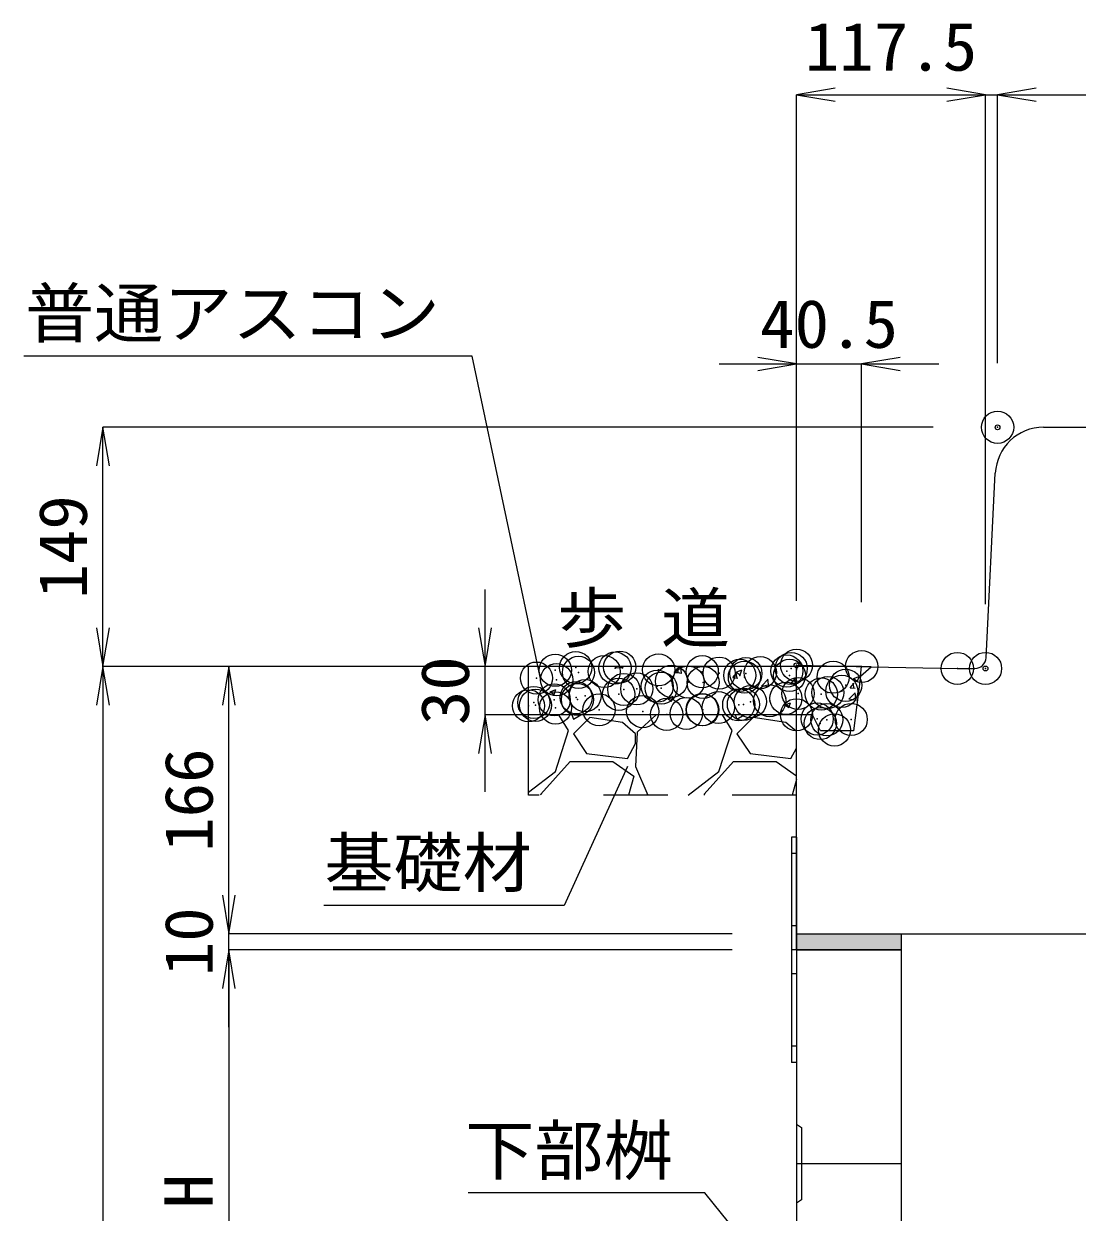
# Model space of a CAD drawing. Units: millimetres at full size. Extents: x 171976 to 209231, y 872007 to 885239.
# Drawn here: x 173631 to 174286, y 882649 to 883388 of the extents above; entities that cross this region are included whole.
import ezdxf
from ezdxf.enums import TextEntityAlignment as Align

# ---------------------------------------------------------------- set-up
doc = ezdxf.new("R2010")
doc.units = ezdxf.units.MM
doc.header["$LTSCALE"] = 40
doc.header["$PDMODE"] = 32
doc.header["$PDSIZE"] = 20
doc.linetypes.add('USER1', pattern=[2, 1, -1])
doc.linetypes.add('USER3', pattern=[1.35, 0.75, -0.6])
for name, color, linetype, lineweight in [('0_2', 7, 'Continuous', 20), ('ジョイント', 7, 'Continuous', 9), ('ハッチング', 7, 'Continuous', 5), ('モルタル', 7, 'Continuous', 9), ('作業エリア', 11, 'Continuous', 13), ('基礎', 7, 'Continuous', 13), ('寸法線', 7, 'Continuous', 13), ('本体', 2, 'Continuous', 13), ('補助線', 8, 'Continuous', 5)]:
    doc.layers.add(name, color=color, linetype=linetype, lineweight=lineweight)
doc.styles.add('ＭＳ 明朝', font='')
doc.styles.get('ＭＳ 明朝').set_extended_font_data('MS Mincho')

# ---------------------------------------------------------------- blocks, each defined once
blk = doc.blocks.new('open_arrow')
at = {"color": 0, "linetype": 'Continuous', "lineweight": -2}
blk.add_lwpolyline([(7.5, 1.25), (0, 0), (7.5, -1.25)], dxfattribs=at)

msp = doc.modelspace()

# ---------------------------------------------------------------- hatches: boundary and pattern name
at = {"layer": 'モルタル'}
msp.add_hatch(color=256, dxfattribs=at).paths.add_polyline_path([(174176.32, 882812.29), (174176.32, 882822.29), (174111.32, 882822.29), (174111.32, 882812.29)])

# ---------------------------------------------------------------- linework, layer by layer
at = {"layer": 'ジョイント'}
for p, q in [((174111.32, 882882.29), (174108.12, 882882.29)), ((174108.12, 882882.29), (174108.12, 882742.29)), ((174111.32, 882882.29), (174111.32, 882742.29)), ((174111.32, 882742.29), (174108.12, 882742.29))]:
    msp.add_line(p, q, dxfattribs=at)
at = {"layer": 'ジョイント', "linetype": 'USER3', "lineweight": 5}
for p, q in [((174111.32, 882872.29), (174108.12, 882872.29)), ((174111.32, 882827.29), (174108.12, 882827.29)), ((174111.32, 882797.29), (174108.12, 882797.29)), ((174111.32, 882752.29), (174108.12, 882752.29))]:
    msp.add_line(p, q, dxfattribs=at)
at = {"layer": 'ハッチング'}
for p, q in [((173998.93, 882987.99), (173999.33, 882988.48)), ((173998.93, 882987.99), (174001.97, 882987.72)), ((174001.46, 882987.63), (174001.31, 882988.48)), ((174001.81, 882988.48), (174003.32, 882987.45)), ((174003.31, 882987.46), (174003.65, 882988.48)), ((174035.37, 882984.81), (174037.82, 882987.73)), ((174035.37, 882984.8), (174038.4, 882984.54)), ((174035.4, 882985.13), (174039.92, 882984.43)), ((174035.49, 882984.94), (174038.89, 882988.48)), ((174037.9, 882984.44), (174037.31, 882987.63)), ((174039.89, 882984.22), (174039.39, 882988.48)), ((174071.8, 882981.62), (174074.25, 882984.54)), ((174074.34, 882981.26), (174073.75, 882984.44)), ((174073.8, 882985.08), (174077.35, 882986.44)), ((174073.8, 882985.09), (174076.33, 882983.39)), ((174076.32, 882983.39), (174077.35, 882986.46)), ((174071.8, 882981.61), (174074.84, 882981.35)), ((174089.62, 882976.72), (174094.14, 882976.02)), ((174089.71, 882976.53), (174093.66, 882980.65)), ((174094.11, 882975.81), (174093.54, 882980.64)), ((174108.24, 882978.43), (174110.69, 882981.35)), ((174108.24, 882978.43), (174111.28, 882978.16)), ((174110.78, 882978.07), (174110.19, 882981.25)), ((174144.68, 882975.24), (174147.13, 882978.16)), ((174147.21, 882974.88), (174146.62, 882978.07)), ((174146.8, 882981.01), (174150.36, 882982.38)), ((174146.81, 882981.02), (174149.33, 882979.32)), ((174149.32, 882979.32), (174150.35, 882982.39)), ((173958.11, 882972.76), (173961.66, 882974.13)), ((173958.11, 882972.77), (173960.64, 882971.07)), ((173960.63, 882971.07), (173961.66, 882974.14)), ((174031.11, 882968.69), (174034.67, 882970.06)), ((174033.63, 882967.01), (174034.66, 882970.07)), ((174143.92, 882968.12), (174147.88, 882972.24)), ((174144.68, 882975.24), (174147.71, 882974.97)), ((174148.32, 882967.41), (174147.76, 882972.23)), ((174031.12, 882968.71), (174033.64, 882967)), ((174104.12, 882964.63), (174107.68, 882965.99)), ((174104.12, 882964.64), (174106.65, 882962.93)), ((174106.64, 882962.94), (174107.67, 882966.01)), ((174143.83, 882968.31), (174148.35, 882967.61)), ((173969.64, 882948.67), (173963.65, 882958.48)), ((173971.61, 882958.48), (173972.69, 882955.78)), ((173972.69, 882955.78), (173977.19, 882958.48)), ((173982.85, 882956.79), (173972.69, 882946.63)), ((174003.17, 882953.75), (173982.85, 882956.79)), ((174024.17, 882958.48), (174012.32, 882947.65)), ((174071.24, 882948.67), (174065.25, 882958.48)), ((174073.21, 882958.48), (174074.29, 882955.78)), ((174074.29, 882955.78), (174078.79, 882958.48)), ((174084.45, 882956.79), (174074.29, 882946.63)), ((174104.77, 882953.75), (174084.45, 882956.79)), ((173961.52, 882923.27), (173969.64, 882948.67)), ((174011.3, 882946.63), (174003.17, 882953.75)), ((174012.32, 882947.65), (174011.3, 882926.31)), ((174063.12, 882923.27), (174071.24, 882948.67)), ((174111.32, 882948.02), (174104.77, 882953.75)), ((173972.69, 882946.63), (173980.82, 882934.44)), ((174006.22, 882931.39), (174011.3, 882940.54)), ((174011.3, 882940.54), (174011.3, 882946.63)), ((174074.29, 882946.63), (174082.42, 882934.44)), ((173980.82, 882934.44), (174006.22, 882931.39)), ((174082.42, 882934.44), (174107.82, 882931.39)), ((174107.82, 882931.39), (174111.32, 882937.69)), ((173952.37, 882909.04), (173970.66, 882929.36)), ((173970.66, 882929.36), (173997.08, 882929.36)), ((173997.08, 882929.36), (174010.28, 882920.22)), ((174011.3, 882926.31), (174018.81, 882908.48)), ((174053.97, 882909.04), (174072.26, 882929.36)), ((174072.26, 882929.36), (174098.68, 882929.36)), ((174098.68, 882929.36), (174111.32, 882920.61)), ((173944.71, 882910.28), (173961.52, 882923.27)), ((174010.28, 882920.22), (174006.93, 882908.48)), ((174043.97, 882908.48), (174063.12, 882923.27)), ((174111.32, 882918.23), (174108.53, 882908.48)), ((173952.7, 882908.48), (173952.37, 882909.04)), ((174054.3, 882908.48), (174053.97, 882909.04))]:
    msp.add_line(p, q, dxfattribs=at)
for p in [(173961.36, 882986.19), (173974.08, 882987.87), (173975.78, 882984.89), (173991.81, 882985.4), (173998.5, 882987.57), (174001.44, 882988.14), (174025.61, 882986.43), (174052.73, 882985.28), (174063.24, 882984.42), (174076.08, 882983.02), (174078.95, 882981.87), (174079.85, 882984.14), (174088.79, 882984.69), (174105.33, 882985.68), (174106.97, 882982.99), (174108.03, 882987.23), (174134.09, 882981.84), (173949.7, 882981.32), (173962.19, 882980.32), (174003.98, 882974.25), (174012.04, 882974.59), (174024.75, 882976.26), (174027.2, 882975.04), (174033.61, 882979.34), (174043.99, 882978.79), (174053.29, 882978.62), (174141.89, 882976.81), (173960.71, 882967.83), (173974.36, 882969.17), (173975.16, 882967.98), (173979.95, 882970.36), (174000.82, 882971.23), (174082.64, 882966.64), (174094.67, 882967.19), (174104.71, 882968.77), (174112.26, 882971.73), (174126.75, 882971.41), (174130.8, 882972.35), (174139.47, 882973.09), (173944.73, 882964.08), (173948, 882966.16), (173949.08, 882964.4), (173961.49, 882962.76), (173988.6, 882961.61), (174015.72, 882960.47), (174042.84, 882959.32), (174052.67, 882961.71), (174053.01, 882961.56), (174062.71, 882962.98), (174075.43, 882964.66), (174078.33, 882964.96), (174030.63, 882958.76), (174124.2, 882955.89), (174126.1, 882953.05), (174130.18, 882955.43), (174145.34, 882955.58), (174134.91, 882949.06)]:
    msp.add_point(p, dxfattribs=at)
at = {"layer": 'モルタル'}
msp.add_lwpolyline([(174111.32, 882822.29), (174176.32, 882822.29), (174176.32, 882812.29), (174111.32, 882812.29)], close=True, dxfattribs=at)
at = {"layer": '作業エリア'}
msp.add_line((174151.07, 882982.52), (174151.82, 882988.48), dxfattribs=at)
for p in [(174236.32, 883137.29), (174111.32, 882989.29), (174151.82, 882988.48), (174211.32, 882987.29), (174228.82, 882987.29), (174111.32, 882958.48)]:
    msp.add_point(p, dxfattribs=at)
at = {"layer": '基礎'}
for p, q in [((174151.82, 882988.48), (173771.32, 882988.48)), ((174157.82, 882988.36), (174151.82, 882988.48))]:
    msp.add_line(p, q, dxfattribs=at)
at = {"layer": '基礎', "linetype": 'USER1', "lineweight": 5}
for p, q in [((174111.32, 882958.48), (173944.71, 882958.48)), ((174111.32, 882908.48), (173944.71, 882908.48))]:
    msp.add_line(p, q, dxfattribs=at)
at = {"layer": '寸法線'}
for p, q in [((174111.32, 883344.11), (174228.82, 883344.11)), ((174111.32, 883029.28), (174111.32, 883344.11)), ((174180.82, 883344.11), (174284.32, 883344.11)), ((174228.82, 883027.28), (174228.82, 883344.11)), ((174228.82, 883027.28), (174228.82, 883344.11)), ((174236.32, 883177.28), (174236.32, 883344.11)), ((174236.32, 883344.11), (174416.32, 883344.11)), ((174236.32, 883177.28), (174236.32, 883344.11)), ((174063.32, 883176.7), (174199.82, 883176.7)), ((174111.32, 883029.28), (174111.32, 883176.7)), ((174151.82, 883028.48), (174151.82, 883176.7)), ((173680.23, 882988.48), (173680.23, 883137.28)), ((174196.32, 883137.28), (173680.23, 883137.28)), ((173917.75, 882910.48), (173917.75, 883036.48)), ((173680.23, 882988.48), (173680.23, 882262.29)), ((174111.82, 882988.48), (173680.23, 882988.48)), ((174111.82, 882988.48), (173680.23, 882988.48)), ((173758.45, 882822.29), (173758.45, 882988.48)), ((174111.82, 882988.48), (173758.45, 882988.48)), ((174111.82, 882988.48), (173917.75, 882988.48)), ((174071.32, 882958.48), (173917.75, 882958.48)), ((173758.45, 882764.29), (173758.45, 882870.29)), ((174071.32, 882822.29), (173758.45, 882822.29)), ((174071.32, 882822.29), (173758.45, 882822.29)), ((173758.45, 882812.29), (173758.45, 882512.29)), ((174071.32, 882812.29), (173758.45, 882812.29)), ((174071.32, 882812.29), (173758.45, 882812.29))]:
    msp.add_line(p, q, dxfattribs=at)
for points in [[(173952.46, 882979.95), (173909.67, 883181.43), (173630.99, 883181.43)], [(174006.36, 882926.32), (173966.84, 882839.98), (173817.59, 882839.98)], [(174118.41, 882581.83), (174054.4, 882661.27), (173907.2, 882661.27)]]:
    msp.add_lwpolyline(points, dxfattribs=at)
at = {"layer": '本体'}
for p, q in [((174264.85, 883137.29), (174387.78, 883137.29)), ((174229.15, 882993.94), (174234.89, 883108.78)), ((174151.07, 882982.52), (174157.82, 882988.36)), ((174157.82, 882988.36), (174211.32, 882987.29)), ((174211.32, 882987.29), (174222.16, 882987.29)), ((174151.07, 882982.52), (174146.82, 882948.48)), ((174111.32, 882822.29), (174111.32, 882958.48)), ((174121.32, 882958.48), (174111.32, 882958.48)), ((174126.32, 882948.48), (174121.32, 882958.48)), ((174146.82, 882948.48), (174126.32, 882948.48)), ((174111.32, 882822.29), (174541.32, 882822.29)), ((174111.32, 882812.29), (174111.32, 882262.29)), ((174111.32, 882812.29), (174176.32, 882812.29)), ((174176.32, 882812.29), (174176.32, 882582.81))]:
    msp.add_line(p, q, dxfattribs=at)
at = {"layer": '本体', "lineweight": 9}
for p, q in [((174111.32, 882703.79), (174114.52, 882701.79)), ((174114.52, 882701.79), (174114.52, 882656.79)), ((174114.52, 882656.79), (174111.32, 882654.79))]:
    msp.add_line(p, q, dxfattribs=at)
at = {"layer": '本体'}
for centre, radius, start, end in [((174264.85, 883107.29), 30, 90, 177.13759), ((174222.16, 882994.29), 7, 270, 357.13759)]:
    msp.add_arc(centre, radius, start, end, dxfattribs=at)
at = {"layer": '補助線', "lineweight": 13}
for p, q in [((173944.71, 882908.48), (173944.71, 882988.48)), ((174111.32, 882958.48), (174111.32, 882989.29)), ((174111.32, 882989.29), (174157.82, 882988.36)), ((174111.32, 882812.29), (174108.12, 882812.29)), ((174176.32, 882679.29), (174111.32, 882679.29))]:
    msp.add_line(p, q, dxfattribs=at)
at = {"layer": '補助線', "lineweight": 9}
for centre in [(174236.32, 883137.28), (174111.32, 882989.28), (174228.82, 882987.28)]:
    msp.add_circle(centre, 1.5, dxfattribs=at)
at = {"layer": '補助線', "lineweight": 13}
msp.add_arc((174114.32, 882986.22), 3, 88.85424, 180, dxfattribs=at)

# ---------------------------------------------------------------- block references
at = {"layer": '寸法線', "xscale": 3.2, "yscale": 3.2}
for p in [(174111.32, 883344.11), (174236.32, 883344.11), (174236.32, 883344.11), (174151.82, 883176.7)]:
    msp.add_blockref('open_arrow', p, dxfattribs=at)
at = {"layer": '寸法線'}
for p, xscale, yscale, rotation in [((174228.82, 883344.11), 3.2, 3.2, 180), ((174228.82, 883344.11), 3.2, 3.2, 180), ((174111.32, 883176.7), 3.2, 3.2, 180), ((173680.23, 883137.28), 3.2, 3.2, 270), ((173680.23, 882988.48), 3.2, 3.2, 90), ((173917.75, 882988.48), 3.2, 3.2, 90), ((173680.23, 882988.48), 3.2, 3.2, 270), ((173758.45, 882988.48), 3.2, 3.2, 270), ((173952.46, 882979.95), 0.16, 0.16, 102), ((173917.75, 882958.48), 3.2, 3.2, 270), ((174006.36, 882926.32), 0.133, 0.133, 245.4), ((173758.45, 882822.29), 3.2, 3.2, 90), ((173758.45, 882822.29), 3.2, 3.2, 90), ((173758.45, 882812.29), 3.2, 3.2, 270), ((173758.45, 882812.29), 3.2, 3.2, 270)]:
    msp.add_blockref('open_arrow', p, dxfattribs=dict(at, xscale=xscale, yscale=yscale, rotation=rotation))

# ---------------------------------------------------------------- texts
at = {"layer": '0_2', "style": 'ＭＳ 明朝', "width": 1.05}
msp.add_text('歩 道', height=30.02, dxfattribs=at).set_placement((173962.6, 882994.7), align=Align.BOTTOM_LEFT)
at = {"layer": '寸法線', "style": 'ＭＳ 明朝', "width": 1.05}
for s, p in [('117.5', (174170.07, 883374.11)), ('40.5', (174131.57, 883201.7))]:
    msp.add_text(s, height=30.02, dxfattribs=at).set_placement(p, align=Align.MIDDLE_CENTER)
for s, p in [('普通アスコン', (173889.67, 883223.26)), ('基礎材', (173946.84, 882881.47)), ('下部桝', (174034.4, 882702.58))]:
    msp.add_text(s, height=30.02, dxfattribs=at).set_placement(p, align=Align.TOP_RIGHT)
for s, p in [('149', (173655.23, 883062.88)), ('30', (173892.75, 882973.48)), ('166', (173733.45, 882905.38)), ('10', (173733.45, 882817.29)), ('H', (173733.45, 882662.29))]:
    msp.add_text(s, height=30.02, rotation=90, dxfattribs=at).set_placement(p, align=Align.MIDDLE_CENTER)

doc.saveas('drawing.dxf')
